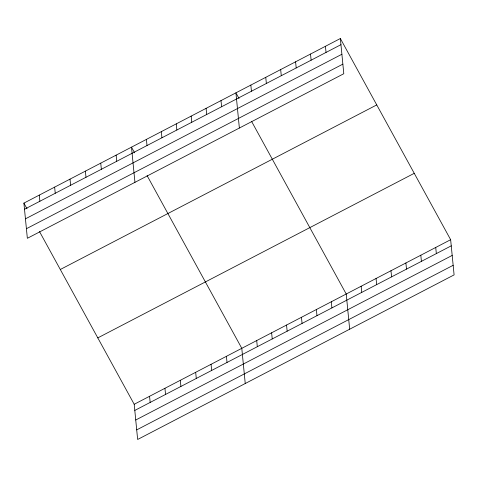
<?xml version="1.0" encoding="UTF-8"?>
<svg xmlns="http://www.w3.org/2000/svg" width="478" height="478" viewBox="0 0 478 478"><rect width="100%" height="100%" fill="white"/><g stroke="black" fill="none" stroke-linecap="round" stroke-linejoin="round"><path stroke-width="0.72" d="M340.354 38.527L343.801 73.72L27.354 238.301L23.9 203.108L340.354 38.527L450.646 239.699L454.1 274.892L137.646 439.473L134.198 404.28L39.501 231.561M24.503 209.256L340.951 44.675M25.442 218.84L341.895 54.259M26.41 228.717L342.863 64.136M60.3 269.496L376.748 104.915M97.799 337.892L414.253 173.311M134.198 404.28L450.646 239.699M134.802 410.423L451.25 245.841M135.74 420.007L452.194 255.425M136.708 429.883L453.162 265.302M239.042 98.534L235.923 92.84L239.37 128.032M251.524 121.293L346.221 294.012L349.669 329.199M134.611 152.841L131.492 147.152L134.945 182.345M147.093 175.605L241.79 348.319L245.244 383.511M23.9 203.108L27.019 208.802M435.733 247.455L436.336 253.603M420.813 255.216L421.417 261.358M405.894 262.972L406.497 269.12M390.974 270.733L391.578 276.876M376.055 278.489L376.658 284.637M361.141 286.25L361.744 292.393M325.434 46.288L326.038 52.431M310.515 54.044L311.118 60.192M331.302 301.767L331.905 307.916M295.595 61.805L296.199 67.948M316.382 309.529L316.986 315.671M280.676 69.567L281.279 75.709M301.463 317.284L302.066 323.433M265.756 77.322L266.36 83.471M286.549 325.046L287.147 331.188M250.842 85.084L251.446 91.226M271.629 332.802L272.233 338.95M256.71 340.563L257.313 346.705M221.003 100.601L221.607 106.743M206.084 108.357L206.687 114.505M226.423 356.313L227.026 362.461M191.164 116.118L191.768 122.26M211.049 364.308L211.652 370.456M176.251 123.874L176.854 130.022M195.681 372.302L196.285 378.451M161.331 131.635L161.934 137.778M180.308 380.297L180.911 386.439M146.411 139.397L147.015 145.539M164.94 388.291L165.543 394.434M149.566 396.286L150.17 402.428M116.124 155.147L116.728 161.289M100.75 163.141L101.354 169.284M85.383 171.136L85.986 177.278M70.009 179.131L70.613 185.273M54.641 187.125L55.245 193.267M39.268 195.12L39.871 201.262"/></g></svg>
